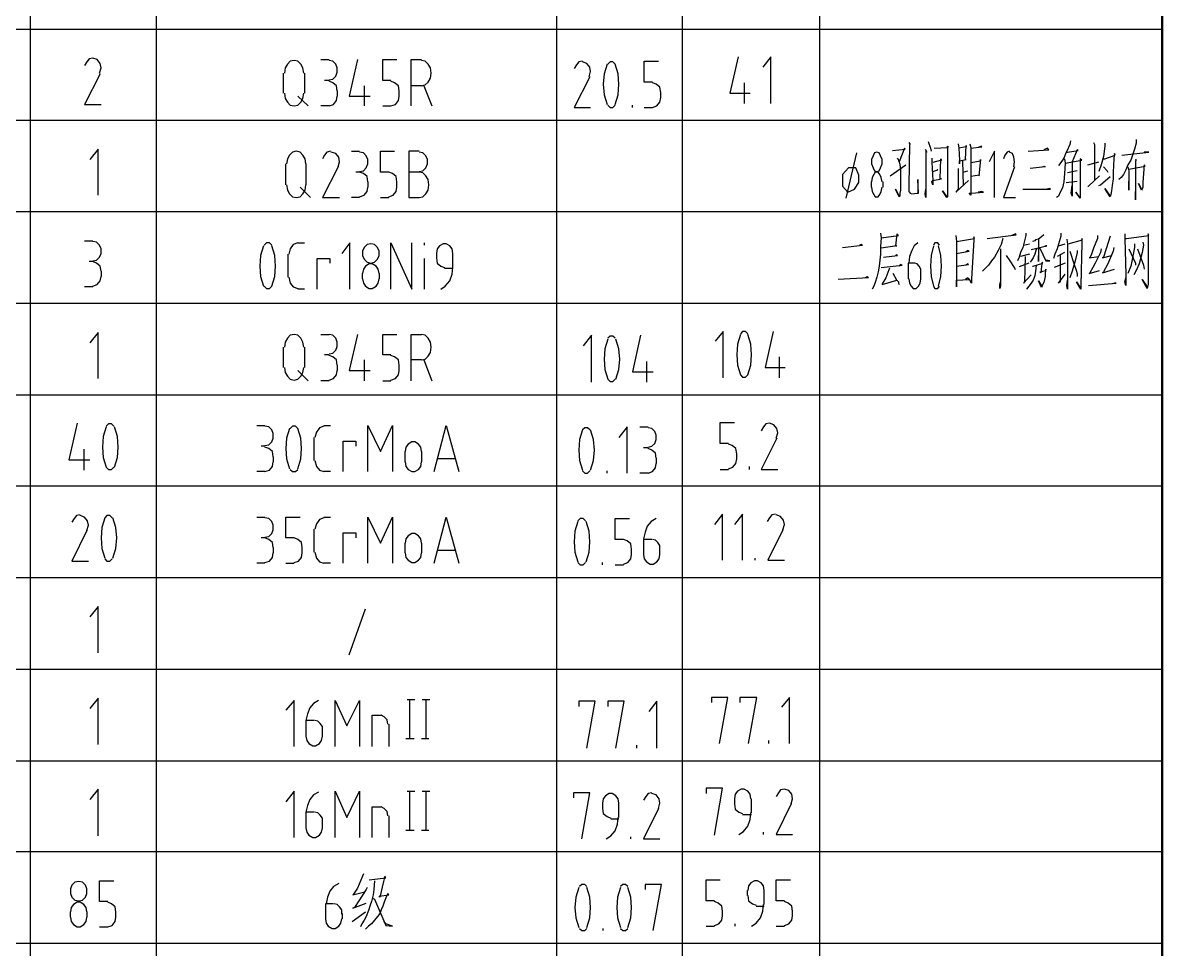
# Model space of a CAD drawing. Header units: millimetres. Extents: x -892 to 4698, y -3687 to 4524.
# Drawn here: x 3702 to 4698, y -521 to 289 of the extents above; entities that cross this region are included whole.
import ezdxf

# ---------------------------------------------------------------- set-up
doc = ezdxf.new("R2010")
doc.units = ezdxf.units.MM
doc.layers.add('1', color=7, linetype='Continuous')

msp = doc.modelspace()

# ---------------------------------------------------------------- linework, layer by layer
at = {"layer": '1', "color": 0, "lineweight": 50}
for points in [[(-891.61, -3685.08), (-891.61, 4523.75), (4698.03, 4523.75), (4698.03, -3685.08), (-891.61, -3685.08)], [(4698.03, 363.94), (4698.03, 283.78)], [(4698.03, 283.78), (4698.03, 204.27)], [(4698.03, 204.27), (4698.03, 124.11)], [(4698.03, 124.11), (4698.03, 43.95)], [(4698.03, 43.95), (4698.03, -36.2)], [(4698.03, -36.2), (4698.03, -115.71)], [(4698.03, -115.71), (4698.03, -195.87)], [(4698.03, -195.87), (4698.03, -276.03)], [(4698.03, -276.03), (4698.03, -356.19)], [(4698.03, -356.19), (4698.03, -435.7)], [(4698.03, -435.7), (4698.03, -515.86)], [(4698.03, -515.86), (4698.03, -596.02)]]:
    msp.add_lwpolyline(points, dxfattribs=at)
at = {"layer": '1', "color": 0, "lineweight": 25}
for points in [[(3708.1, 363.94), (3708.1, 283.78)], [(3818.24, 363.94), (3818.24, 283.78)], [(4168.2, 363.94), (4168.2, 283.78)], [(4278.34, 363.94), (4278.34, 283.78)], [(4398.25, 363.94), (4398.25, 283.78)], [(2898.03, 283.78), (4698.03, 283.78)], [(2898.03, 283.78), (4698.03, 283.78)], [(3708.1, 283.78), (3708.1, 204.27)], [(3818.24, 283.78), (3818.24, 204.27)], [(4168.2, 283.78), (4168.2, 204.27)], [(4278.34, 283.78), (4278.34, 204.27)], [(4398.25, 283.78), (4398.25, 204.27)], [(4327.22, 259.67), (4320.05, 227.73), (4337.64, 227.73)], [(4355.89, 218.61), (4355.89, 259.67), (4348.72, 250.54)], [(3768.71, 245.33), (3770.01, 249.89), (3769.36, 253.8), (3766.75, 257.06), (3762.84, 258.36), (3759.58, 257.71), (3757.63, 255.11), (3755.67, 251.85)], [(3947.27, 245.33), (3946.62, 249.89), (3944.67, 253.15), (3942.06, 255.76), (3938.8, 256.41), (3935.54, 255.76), (3932.94, 253.15), (3930.98, 249.89), (3930.33, 245.33)], [(3962.26, 257.06), (3969.43, 257.06)], [(3969.43, 239.47), (3972.69, 240.12), (3975.3, 242.72), (3976.6, 245.98), (3976.6, 249.89), (3975.3, 253.15), (3972.69, 255.76), (3969.43, 256.41)], [(3994.2, 257.06), (3987.03, 225.13), (4005.28, 225.13)], [(4023.52, 238.81), (4016.35, 238.81), (4016.35, 257.06), (4028.74, 257.06)], [(4041.12, 216.66), (4041.12, 257.06), (4050.24, 257.06)], [(4050.24, 234.25), (4053.5, 234.9), (4056.11, 237.51), (4058.06, 240.77), (4058.71, 245.33), (4058.06, 249.89), (4056.11, 253.15), (4053.5, 255.76), (4050.24, 256.41)], [(4191.01, 255.76), (4187.75, 255.11), (4185.8, 252.5), (4183.84, 249.24)], [(4196.88, 242.07), (4198.18, 246.63), (4197.53, 250.54), (4194.92, 253.8), (4191.01, 255.11)], [(4212.52, 253.15), (4209.91, 244.68), (4209.26, 235.56), (4209.91, 226.43), (4212.52, 217.96)], [(4219.68, 217.96), (4222.29, 226.43), (4222.94, 235.56), (4222.29, 244.68), (4219.68, 253.15), (4217.73, 255.11), (4215.12, 255.11), (4213.17, 253.15)], [(4252.27, 237.51), (4245.1, 237.51), (4245.1, 255.76), (4257.48, 255.76)], [(3769.36, 244.68), (3755.67, 217.96), (3770.01, 217.96)], [(3929.68, 227.73), (3929.68, 245.33)], [(3947.93, 245.33), (3947.93, 227.73)], [(4197.53, 242.07), (4183.84, 215.35), (4198.18, 215.35)], [(3969.43, 238.81), (3965.52, 238.81)], [(3976.6, 229.69), (3975.95, 234.25), (3972.69, 236.86), (3969.43, 238.16)], [(3976.6, 229.69), (3976.6, 225.13)], [(4000.06, 234.25), (4000.06, 216.66)], [(4030.69, 229.69), (4030.04, 234.25), (4026.78, 236.86), (4023.52, 238.16)], [(4030.69, 225.13), (4030.69, 229.69)], [(4050.24, 234.25), (4041.12, 234.25)], [(4052.2, 234.25), (4059.37, 216.66)], [(4259.44, 228.39), (4258.79, 232.95), (4255.53, 235.56), (4252.27, 236.86)], [(4332.43, 236.86), (4332.43, 218.61)], [(3930.33, 227.73), (3930.98, 223.17), (3932.94, 219.91), (3935.54, 217.31), (3938.8, 216.66), (3942.06, 217.31), (3944.67, 219.91), (3946.62, 223.17), (3947.27, 227.73)], [(3942.06, 225.13), (3951.18, 216.66)], [(3969.43, 216.66), (3973.34, 217.96), (3975.95, 221.22), (3976.6, 225.13)], [(4023.52, 216.66), (4027.43, 217.96), (4030.04, 221.22), (4030.69, 225.13)], [(4252.27, 215.35), (4256.18, 216.66), (4258.79, 219.91), (4259.44, 223.82)], [(4259.44, 223.82), (4259.44, 228.39)], [(3969.43, 216.66), (3962.26, 216.66)], [(4016.35, 216.66), (4023.52, 216.66)], [(4213.17, 217.31), (4215.12, 215.35), (4217.73, 215.35), (4219.68, 217.31)], [(4234.67, 215.35), (4234.67, 217.31)], [(4245.1, 215.35), (4252.27, 215.35)], [(2898.03, 204.27), (4698.03, 204.27)], [(2898.03, 204.27), (4698.03, 204.27)], [(3708.1, 204.27), (3708.1, 124.11)], [(3818.24, 204.27), (3818.24, 124.11)], [(4168.2, 204.27), (4168.2, 124.11)], [(4278.34, 204.27), (4278.34, 124.11)], [(4398.25, 204.27), (4398.25, 124.11)], [(4462.12, 177.55), (4473.2, 178.86), (4472.55, 179.51), (4467.98, 167.78), (4467.33, 169.73), (4466.68, 171.04)], [(4476.46, 184.72), (4477.76, 182.77), (4477.11, 182.77), (4476.46, 146.92), (4476.46, 143.67), (4476.46, 141.71), (4477.11, 141.06), (4477.76, 140.41), (4479.06, 139.75), (4483.62, 140.41), (4484.28, 140.41), (4484.93, 140.41), (4484.28, 152.14), (4484.28, 140.41)], [(4493.4, 185.37), (4495.35, 179.51), (4496.01, 176.9)], [(4498.61, 179.51), (4510.34, 180.16), (4510.34, 181.46), (4511, 180.81), (4510.34, 180.16), (4510.34, 143.67), (4510.34, 140.41), (4510.34, 137.15), (4509.69, 136.5), (4505.78, 142.36), (4509.69, 137.15)], [(4519.47, 183.42), (4520.12, 179.51), (4520.77, 169.08), (4520.77, 165.82), (4520.77, 168.43), (4526.64, 169.73), (4525.98, 169.73), (4526.64, 182.12), (4526.64, 180.81), (4520.12, 179.51)], [(4529.89, 183.42), (4530.55, 180.16), (4530.55, 161.26), (4530.55, 159.96), (4530.55, 149.53), (4530.55, 138.45), (4529.24, 140.41), (4531.2, 140.41), (4541.63, 141.06), (4540.32, 141.71), (4537.06, 141.06)], [(4530.55, 179.51), (4540.32, 180.81), (4539.67, 181.46), (4537.06, 180.16)], [(4580.73, 176.9), (4598.98, 178.21), (4597.67, 179.51), (4594.41, 178.21)], [(4617.87, 186.03), (4617.22, 182.77), (4614.62, 176.9), (4613.96, 176.25), (4612.01, 171.04), (4609.4, 167.13), (4607.45, 164.52)], [(4638.08, 184.72), (4638.73, 182.77), (4638.73, 151.49)], [(4647.85, 184.07), (4647.85, 181.46), (4646.55, 172.34), (4644.59, 165.17), (4642.64, 159.31)], [(4675.22, 187.33), (4675.22, 184.07), (4673.92, 178.86), (4671.97, 173.64), (4670.66, 169.08), (4668.06, 165.17), (4666.1, 160.61), (4664.15, 156.7), (4662.19, 154.09), (4660.24, 152.14)], [(3767.4, 138.45), (3767.4, 178.86), (3760.24, 169.73)], [(3949.23, 165.82), (3948.58, 170.38), (3946.62, 173.64), (3944.02, 176.25), (3940.76, 176.9), (3937.5, 176.25), (3934.89, 173.64), (3932.94, 170.38), (3932.28, 165.82)], [(3970.73, 176.9), (3967.48, 176.25), (3965.52, 173.64), (3963.57, 170.38)], [(3977.25, 163.22), (3978.56, 167.78), (3977.9, 171.69), (3975.3, 174.95), (3971.39, 176.25)], [(3988.98, 176.9), (3996.15, 176.9)], [(3996.15, 159.31), (3999.41, 159.96), (4002.02, 162.56), (4003.32, 165.82), (4003.32, 169.73), (4002.02, 172.99), (3999.41, 175.6), (3996.15, 176.25)], [(4021.57, 158.65), (4014.4, 158.65), (4014.4, 176.9), (4026.78, 176.9)], [(4048.29, 176.9), (4039.16, 176.9), (4039.16, 136.5)], [(4048.29, 159.31), (4051.55, 159.96), (4054.15, 162.56), (4055.46, 165.82), (4055.46, 169.73), (4054.15, 172.99), (4051.55, 175.6), (4048.29, 176.25)], [(4421.71, 135.84), (4430.84, 175.6)], [(4448.43, 176.25), (4446.48, 175.6), (4445.17, 172.99), (4443.87, 169.73), (4443.87, 165.82), (4445.17, 162.56), (4446.48, 159.96), (4448.43, 159.31), (4450.39, 159.96), (4451.69, 162.56), (4452.99, 165.82), (4452.99, 169.73), (4451.69, 172.99), (4450.39, 175.6), (4448.43, 176.25)], [(4490.79, 178.86), (4492.1, 176.25), (4491.44, 176.9), (4491.44, 136.5), (4490.79, 139.75), (4491.44, 143.67)], [(4496.66, 171.04), (4496.66, 167.13), (4497.31, 151.49), (4497.31, 147.58), (4496.66, 150.18), (4497.31, 151.49), (4505.13, 152.79), (4503.83, 152.79), (4504.48, 170.38), (4505.13, 169.08), (4497.31, 167.13)], [(4530.55, 167.13), (4539.02, 168.43), (4539.02, 169.73), (4537.72, 155.4), (4538.37, 156.05), (4530.55, 154.74)], [(4551.4, 136.5), (4551.4, 176.9), (4546.84, 167.78)], [(4564.44, 176.9), (4562.48, 176.25), (4560.52, 173.64), (4559.22, 170.38)], [(4568.35, 163.22), (4569, 167.78), (4568.35, 171.69), (4567.04, 174.95), (4564.44, 176.25)], [(4612.66, 170.38), (4613.31, 166.47), (4612.66, 157.35), (4612.01, 150.18), (4610.71, 144.97), (4608.75, 141.06), (4607.45, 137.8), (4605.49, 136.5)], [(4613.31, 166.47), (4627.65, 169.08), (4626.35, 170.38), (4626.35, 141.06), (4626.35, 137.8), (4626.35, 135.84), (4622.44, 141.06), (4625.7, 136.5)], [(4614.62, 176.25), (4615.27, 176.25), (4624.39, 177.55), (4623.74, 178.21), (4619.18, 167.78), (4619.18, 137.8), (4618.53, 140.41), (4619.18, 146.92)], [(4646.55, 170.38), (4647.85, 170.38), (4656.98, 173.64), (4656.33, 174.95), (4655.67, 171.04), (4655.67, 170.38), (4655.02, 158.65), (4655.02, 157.35), (4655.02, 152.79), (4654.37, 146.92), (4653.72, 142.36), (4653.07, 139.1), (4652.41, 137.15), (4647.85, 144.32), (4652.41, 137.8)], [(4662.84, 173.64), (4686.3, 176.25), (4684.35, 176.25), (4682.39, 176.25)], [(4674.57, 170.38), (4675.22, 169.08), (4674.57, 168.43), (4674.57, 134.54), (4674.57, 137.8), (4674.57, 141.71)], [(3931.63, 147.58), (3931.63, 165.82)], [(3949.23, 165.82), (3949.23, 147.58)], [(3977.25, 163.22), (3963.57, 136.5), (3978.56, 136.5)], [(4418.45, 146.27), (4423.02, 141.06), (4428.88, 143.67), (4432.79, 149.53), (4432.79, 156.05), (4430.18, 162.56), (4423.67, 162.56), (4418.45, 156.7), (4418.45, 146.27)], [(4460.16, 155.4), (4473.85, 165.17)], [(4467.98, 167.78), (4468.64, 165.17), (4469.29, 161.26), (4469.29, 157.35), (4469.29, 153.44), (4469.29, 149.53), (4469.29, 145.62), (4469.29, 143.01), (4468.64, 140.41), (4468.64, 137.8), (4467.98, 137.15), (4464.72, 143.67), (4467.98, 137.8)], [(4497.31, 159.31), (4501.87, 160.61), (4501.22, 160.61)], [(4519.47, 161.91), (4519.47, 143.67), (4517.51, 141.06), (4528.59, 151.49)], [(4523.38, 168.43), (4524.03, 146.92)], [(4524.03, 158.65), (4527.94, 159.96)], [(4569, 163.22), (4559.22, 136.5), (4569.65, 136.5)], [(4593.11, 163.22), (4594.41, 163.87), (4595.72, 163.22), (4582.68, 161.91)], [(4623.74, 159.96), (4615.27, 158)], [(4632.86, 165.17), (4642.64, 167.78)], [(4646.55, 163.22), (4649.81, 159.96), (4650.46, 158.65)], [(4668.06, 163.22), (4668.71, 159.96), (4668.71, 143.01), (4668.71, 145.62), (4668.71, 150.83)], [(4668.71, 161.26), (4683.04, 163.87), (4682.39, 165.17), (4681.74, 157.35), (4681.09, 149.53), (4681.09, 145.62), (4680.44, 143.67), (4679.79, 143.01), (4677.18, 148.88), (4679.79, 143.67)], [(3996.15, 158.65), (3992.89, 158.65)], [(4003.32, 150.18), (4002.67, 154.74), (3999.41, 157.35), (3996.15, 158.65)], [(4003.32, 150.18), (4003.32, 145.62)], [(4028.74, 150.18), (4028.08, 154.74), (4024.83, 157.35), (4021.57, 158.65)], [(4028.74, 145.62), (4028.74, 150.18)], [(4048.29, 158.65), (4039.16, 158.65)], [(4048.29, 136.5), (4051.55, 137.15), (4054.15, 139.75), (4056.11, 143.01), (4056.76, 147.58), (4056.11, 152.14), (4054.15, 155.4), (4051.55, 158), (4048.29, 158.65)], [(4452.99, 150.18), (4452.34, 154.09), (4451.04, 156.7), (4449.74, 158.65), (4447.13, 158.65), (4445.83, 156.7), (4444.52, 154.09), (4443.87, 150.18)], [(4443.87, 145.62), (4443.87, 150.18)], [(4453.65, 150.18), (4453.65, 145.62)], [(4613.96, 149.53), (4623.74, 150.83)], [(4632.86, 146.27), (4633.52, 146.27), (4643.29, 155.4)], [(4642.64, 146.92), (4643.94, 147.58), (4652.41, 154.74)], [(3932.28, 147.58), (3932.94, 143.01), (3934.89, 139.75), (3937.5, 137.15), (3940.76, 136.5), (3944.02, 137.15), (3946.62, 139.75), (3948.58, 143.01), (3949.23, 147.58)], [(3944.02, 145.62), (3953.14, 136.5)], [(3996.15, 137.15), (4000.06, 138.45), (4002.67, 141.71), (4003.32, 145.62)], [(4021.57, 137.15), (4025.48, 138.45), (4028.08, 141.71), (4028.74, 145.62)], [(4443.87, 145.62), (4444.52, 141.71), (4445.83, 139.1), (4447.13, 137.15), (4449.74, 137.15), (4451.04, 139.1), (4452.34, 141.71), (4452.99, 145.62)], [(4576.17, 143.67), (4600.28, 143.67), (4599.63, 144.32), (4597.02, 143.67)], [(3996.15, 136.5), (3988.98, 136.5)], [(4014.4, 136.5), (4021.57, 136.5)], [(4039.16, 136.5), (4048.29, 136.5)], [(2898.03, 124.11), (4698.03, 124.11)], [(2898.03, 124.11), (4698.03, 124.11)], [(3708.1, 124.11), (3708.1, 43.95)], [(3818.24, 124.11), (3818.24, 43.95)], [(4168.2, 124.11), (4168.2, 43.95)], [(4278.34, 124.11), (4278.34, 43.95)], [(4398.25, 124.11), (4398.25, 43.95)], [(4451.69, 105.21), (4452.34, 101.3), (4451.69, 93.48), (4451.69, 86.97), (4451.04, 81.75), (4450.39, 76.54), (4449.74, 71.33), (4448.43, 66.76), (4447.13, 62.2), (4445.83, 58.94), (4444.52, 56.34)], [(4452.34, 101.3), (4467.33, 103.26), (4466.03, 104.56), (4464.72, 94.14), (4466.03, 94.14), (4452.34, 92.18)], [(4517.51, 103.26), (4518.16, 98.05), (4518.16, 77.84), (4518.16, 64.16), (4518.16, 58.29), (4518.16, 64.16), (4529.24, 64.81), (4527.94, 66.11), (4525.98, 64.81)], [(4518.16, 98.05), (4533.81, 100.65), (4533.15, 101.96), (4533.15, 99.35), (4531.2, 65.46), (4531.2, 62.85), (4531.2, 61.55), (4529.24, 65.46)], [(4558.57, 100.65), (4557.27, 95.44), (4554.66, 90.23), (4551.4, 84.36), (4548.79, 81.1), (4546.19, 77.19), (4543.58, 74.58), (4540.97, 71.98)], [(4544.88, 100.65), (4570.3, 103.91), (4569.65, 104.56), (4566.39, 103.26)], [(4578.77, 105.21), (4578.77, 103.26), (4577.47, 98.7), (4576.17, 92.83), (4574.21, 88.27), (4572.91, 84.36), (4571.6, 81.1)], [(4594.41, 103.91), (4592.46, 101.96), (4589.85, 100), (4587.24, 99.35), (4586.59, 98.7), (4584.64, 98.05)], [(4589.85, 100), (4589.85, 80.45), (4589.85, 83.06), (4589.85, 85.66)], [(4609.4, 105.21), (4609.4, 102.61), (4606.14, 91.53), (4604.19, 86.97), (4602.89, 83.06)], [(4614.62, 100), (4615.27, 95.44), (4615.27, 56.34), (4614.62, 59.6), (4615.27, 64.16)], [(4615.92, 96.09), (4628.3, 99.35), (4627.65, 100.65), (4627.65, 96.74), (4627, 59.6), (4627, 57.64), (4627, 56.34), (4623.09, 62.85), (4627, 56.99)], [(4641.34, 103.26), (4641.34, 100.65), (4638.08, 92.18), (4636.12, 86.97), (4634.82, 83.71), (4634.17, 83.71), (4642.64, 85.01)], [(4652.41, 102.61), (4649.16, 91.53), (4646.55, 84.36), (4645.9, 83.71), (4653.72, 85.66)], [(4665.45, 104.56), (4665.45, 100.65), (4666.1, 68.72), (4666.1, 59.6), (4665.45, 62.85), (4666.1, 66.11)], [(4666.1, 100.65), (4666.75, 100.65), (4686.3, 103.26), (4685.65, 104.56), (4685.65, 101.3), (4685.65, 70.67), (4685.65, 60.25), (4685, 56.99), (4680.44, 64.81), (4685, 58.29)], [(3755.67, 98.7), (3762.84, 98.7)], [(3762.84, 81.1), (3766.1, 81.75), (3768.71, 84.36), (3770.01, 87.62), (3770.01, 91.53), (3768.71, 94.79), (3766.1, 97.39), (3762.84, 98.05)], [(3912.08, 94.14), (3909.48, 85.66), (3908.82, 76.54), (3909.48, 67.42), (3912.08, 58.94)], [(3919.25, 94.79), (3917.3, 96.74), (3914.69, 96.74), (3912.73, 94.79)], [(3912.73, 58.94), (3914.69, 56.99), (3917.3, 56.99), (3919.25, 58.94), (3921.86, 67.42), (3922.51, 76.54), (3921.86, 85.66), (3919.25, 94.14)], [(3942.06, 96.74), (3938.15, 95.44), (3935.54, 91.53), (3934.24, 86.97)], [(3942.06, 96.74), (3947.93, 96.74)], [(3987.68, 56.34), (3987.68, 96.74), (3980.51, 87.62)], [(4005.93, 96.09), (4002.67, 95.44), (4000.06, 92.83), (3998.76, 89.57), (3998.76, 85.66), (4000.06, 82.41), (4002.67, 79.8), (4005.93, 79.15), (4009.19, 79.8), (4011.79, 82.41), (4013.1, 85.66), (4013.1, 89.57), (4011.79, 92.83), (4009.19, 95.44), (4005.93, 96.09)], [(4023.52, 56.34), (4023.52, 96.74), (4041.77, 56.34), (4041.77, 96.74)], [(4052.85, 94.79), (4052.85, 96.74)], [(4077.61, 87.62), (4076.96, 91.53), (4075.01, 94.14), (4071.75, 96.09), (4069.14, 96.09), (4065.88, 94.14), (4063.93, 91.53), (4063.28, 87.62)], [(4418.45, 92.83), (4436.05, 94.79), (4434.75, 95.44), (4433.44, 94.79)], [(4484.28, 96.74), (4481.02, 94.14), (4479.06, 90.23), (4477.11, 85.01), (4476.46, 79.15)], [(4497.96, 94.14), (4496.01, 85.66), (4495.35, 76.54), (4496.01, 67.42), (4497.96, 58.94)], [(4503.18, 94.79), (4501.87, 96.74), (4499.27, 96.74), (4497.96, 94.79)], [(4502.52, 58.94), (4504.48, 67.42), (4505.13, 76.54), (4504.48, 85.66), (4502.52, 94.14)], [(4518.16, 87.62), (4529.24, 89.57), (4527.94, 90.23), (4525.98, 88.92)], [(4556.61, 91.53), (4556.61, 88.92), (4556.61, 58.94), (4555.96, 56.99), (4555.96, 60.25), (4556.61, 62.85)], [(4576.82, 94.79), (4582.03, 96.09)], [(4588.55, 91.53), (4587.9, 90.88), (4586.59, 86.97), (4585.29, 83.71), (4583.33, 81.1), (4582.68, 79.8)], [(4583.33, 90.88), (4597.02, 94.14), (4596.37, 94.14), (4595.07, 93.48)], [(4591.15, 92.18), (4596.37, 81.1), (4599.63, 81.1), (4596.37, 81.75), (4594.41, 85.01)], [(4607.45, 94.14), (4613.31, 96.09)], [(4623.74, 90.23), (4623.74, 88.27), (4621.78, 81.1), (4619.18, 71.98), (4617.22, 66.11)], [(4644.59, 91.53), (4643.94, 88.27), (4639.38, 79.15), (4637.43, 75.24), (4634.82, 70.67), (4634.17, 70.02), (4643.29, 72.63)], [(4655.67, 92.83), (4655.02, 89.57), (4650.46, 78.5), (4646.55, 71.33), (4645.9, 70.67), (4656.33, 73.93)], [(4673.92, 96.09), (4673.92, 92.83), (4671.97, 83.71), (4670.66, 76.54), (4668.06, 70.02)], [(4668.71, 91.53), (4674.57, 79.15), (4674.57, 77.19)], [(4681.09, 97.39), (4681.74, 94.79), (4680.44, 88.27), (4677.83, 78.5), (4675.22, 72.63), (4673.27, 68.72)], [(4676.53, 91.53), (4681.74, 77.19), (4682.39, 73.93)], [(3762.84, 80.45), (3759.58, 80.45)], [(3770.01, 71.98), (3769.36, 76.54), (3766.1, 79.15), (3762.84, 80.45)], [(3933.59, 66.76), (3933.59, 86.97)], [(3959, 56.34), (3959, 83.06), (3970.08, 83.06), (3970.08, 79.15)], [(4052.85, 56.34), (4052.85, 83.06)], [(4063.28, 87.62), (4063.28, 83.71)], [(4063.28, 83.71), (4063.93, 79.15), (4067.19, 76.54), (4070.45, 75.24)], [(4077.61, 75.24), (4077.61, 87.62)], [(4454.3, 84.36), (4466.68, 85.66), (4466.03, 86.32), (4464.72, 85.66)], [(4569.65, 73.28), (4569, 75.24), (4565.09, 81.1), (4561.83, 85.66)], [(4582.03, 86.97), (4574.21, 85.01)], [(4578.12, 85.01), (4577.47, 62.85), (4576.82, 61.55), (4583.33, 68.72)], [(4584.64, 76.54), (4585.29, 76.54), (4593.76, 79.15), (4593.11, 79.8), (4592.46, 76.54), (4591.81, 70.67), (4591.15, 71.33), (4596.37, 72.63), (4596.37, 73.93), (4595.72, 70.67), (4595.72, 67.42), (4594.41, 62.2), (4593.11, 59.6), (4592.46, 57.64), (4589.85, 63.51), (4593.11, 58.29)], [(4612.66, 88.27), (4606.14, 85.01)], [(4608.75, 85.66), (4608.75, 62.85), (4607.45, 61.55), (4613.31, 69.37)], [(4617.22, 89.57), (4621.13, 77.84), (4623.09, 71.98), (4623.74, 69.37), (4623.74, 67.42)], [(3770.01, 71.98), (3770.01, 67.42)], [(4013.1, 70.02), (4012.44, 73.93), (4010.49, 76.54), (4007.23, 78.5), (4004.62, 78.5), (4001.36, 76.54), (3999.41, 73.93), (3998.76, 70.02)], [(3998.76, 65.46), (3998.76, 70.02)], [(4013.1, 70.02), (4013.1, 65.46)], [(4067.19, 56.34), (4071.1, 58.94), (4075.01, 63.51), (4076.96, 69.37), (4077.61, 75.24)], [(4070.45, 74.58), (4077.61, 74.58)], [(4452.34, 75.24), (4470.59, 77.19), (4469.29, 77.84), (4467.98, 76.54)], [(4459.51, 74.58), (4458.86, 73.28), (4456.25, 66.11), (4452.99, 60.9), (4452.99, 60.25), (4466.03, 64.16), (4462.77, 70.02)], [(4475.8, 79.15), (4475.8, 65.46)], [(4481.67, 79.15), (4475.8, 79.15)], [(4486.88, 70.02), (4486.88, 73.93), (4485.58, 76.54), (4483.62, 78.5), (4481.67, 79.15)], [(4486.88, 65.46), (4486.88, 70.02)], [(4518.16, 76.54), (4528.59, 77.84), (4527.94, 78.5), (4525.98, 77.19)], [(4581.38, 79.15), (4572.91, 75.89)], [(4587.9, 77.19), (4587.24, 71.98), (4586.59, 68.07), (4585.29, 64.16), (4583.33, 61.55), (4581.38, 58.94), (4579.42, 56.34)], [(4613.31, 79.15), (4603.54, 75.24)], [(3762.84, 58.94), (3766.75, 60.25), (3769.36, 63.51), (3770.01, 67.42)], [(3934.24, 66.76), (3935.54, 61.55), (3938.15, 58.29), (3942.06, 56.99)], [(3998.76, 65.46), (3999.41, 61.55), (4001.36, 58.94), (4004.62, 56.99), (4007.23, 56.99), (4010.49, 58.94), (4012.44, 61.55), (4013.1, 65.46)], [(4438.01, 66.11), (4439.96, 67.42), (4441.26, 66.11), (4414.54, 64.81)], [(4466.03, 64.16), (4467.33, 62.85), (4467.33, 61.55), (4467.98, 60.25)], [(4476.46, 65.46), (4477.11, 61.55), (4478.41, 58.94), (4480.37, 56.99), (4482.97, 56.99), (4484.93, 58.94), (4486.23, 61.55), (4486.88, 65.46)], [(4633.52, 59.6), (4657.63, 61.55), (4656.33, 61.55), (4654.37, 60.9)], [(3762.84, 58.29), (3755.67, 58.29)], [(3947.93, 56.34), (3942.06, 56.34)], [(4497.96, 58.94), (4499.27, 56.99), (4501.87, 56.99), (4503.18, 58.94)], [(2898.03, 43.95), (4698.03, 43.95)], [(2898.03, 43.95), (4698.03, 43.95)], [(3708.1, 43.95), (3708.1, -36.2)], [(3818.24, 43.95), (3818.24, -36.2)], [(4168.2, 43.95), (4168.2, -36.2)], [(4278.34, 43.95), (4278.34, -36.2)], [(4398.25, 43.95), (4398.25, -36.2)], [(3767.4, -21.87), (3767.4, 18.54), (3760.24, 9.41)], [(3947.27, 5.5), (3946.62, 10.07), (3944.67, 13.32), (3942.06, 15.93), (3938.8, 16.58), (3935.54, 15.93), (3932.94, 13.32), (3930.98, 10.07), (3930.33, 5.5)], [(3962.26, 16.58), (3969.43, 16.58)], [(3969.43, -0.36), (3972.69, 0.29), (3975.3, 2.9), (3976.6, 6.16), (3976.6, 10.07), (3975.3, 13.32), (3972.69, 15.93), (3969.43, 16.58)], [(3994.2, 16.58), (3987.03, -14.7), (4005.28, -14.7)], [(4023.52, -1.01), (4016.35, -1.01), (4016.35, 16.58), (4028.74, 16.58)], [(4041.12, -23.82), (4041.12, 16.58), (4050.24, 16.58)], [(4050.24, -5.57), (4053.5, -4.92), (4056.11, -2.32), (4058.06, 0.94), (4058.71, 5.5), (4058.06, 10.07), (4056.11, 13.32), (4053.5, 15.93), (4050.24, 16.58)], [(4198.83, -25.13), (4198.83, 15.93), (4191.66, 6.81)], [(4213.17, 12.67), (4210.56, 4.2), (4209.91, -4.92), (4210.56, -14.05), (4213.17, -22.52)], [(4219.68, 13.32), (4217.73, 15.28), (4215.12, 15.28), (4213.17, 13.32)], [(4220.34, -22.52), (4222.94, -14.05), (4223.6, -4.92), (4222.94, 4.2), (4220.34, 12.67)], [(4241.84, 15.93), (4234.67, -16), (4252.92, -16)], [(4314.18, -21.22), (4314.18, 19.19), (4307.01, 10.72)], [(4329.17, 16.58), (4326.56, 8.11), (4325.91, -1.01), (4326.56, -10.14), (4329.17, -18.61)], [(4335.69, 17.24), (4333.73, 19.19), (4331.13, 19.19), (4329.17, 17.24)], [(4329.17, -18.61), (4331.13, -20.56), (4333.73, -20.56), (4335.69, -18.61), (4338.29, -10.14), (4338.95, -1.01), (4338.29, 8.11), (4335.69, 16.58)], [(4357.85, 19.19), (4350.68, -12.09), (4368.27, -12.09)], [(3929.68, -12.09), (3929.68, 5.5)], [(3947.93, 5.5), (3947.93, -12.09)], [(3969.43, -1.01), (3965.52, -1.01)], [(3976.6, -10.14), (3975.95, -5.57), (3972.69, -2.97), (3969.43, -1.66)], [(4000.06, -5.57), (4000.06, -23.82)], [(4030.69, -10.14), (4030.04, -5.57), (4026.78, -2.97), (4023.52, -1.66)], [(4050.24, -5.57), (4041.12, -5.57)], [(4052.2, -5.57), (4059.37, -23.82)], [(4247.06, -6.88), (4247.06, -25.13)], [(4363.06, -2.97), (4363.06, -21.22)], [(3930.33, -12.09), (3930.98, -16.65), (3932.94, -19.91), (3935.54, -22.52), (3938.8, -23.17), (3942.06, -22.52), (3944.67, -19.91), (3946.62, -16.65), (3947.27, -12.09)], [(3942.06, -14.7), (3951.18, -23.82)], [(3969.43, -23.17), (3973.34, -21.87), (3975.95, -18.61), (3976.6, -14.7)], [(3976.6, -10.14), (3976.6, -14.7)], [(4023.52, -23.17), (4027.43, -21.87), (4030.04, -18.61), (4030.69, -14.7)], [(4030.69, -14.7), (4030.69, -10.14)], [(3969.43, -23.82), (3962.26, -23.82)], [(4016.35, -23.82), (4023.52, -23.82)], [(4213.17, -22.52), (4215.12, -24.47), (4217.73, -24.47), (4219.68, -22.52)], [(2898.03, -36.2), (4698.03, -36.2)], [(2898.03, -36.2), (4698.03, -36.2)], [(3708.1, -36.2), (3708.1, -115.71)], [(3818.24, -36.2), (3818.24, -115.71)], [(4168.2, -36.2), (4168.2, -115.71)], [(4278.34, -36.2), (4278.34, -115.71)], [(4398.25, -36.2), (4398.25, -115.71)], [(3749.16, -60.97), (3741.99, -92.9), (3760.24, -92.9)], [(3774.57, -64.23), (3771.97, -72.7), (3771.31, -81.82), (3771.97, -90.95), (3774.57, -99.42)], [(3781.09, -63.58), (3779.13, -61.62), (3776.53, -61.62), (3774.57, -63.58)], [(3781.74, -99.42), (3784.35, -90.95), (3785, -81.82), (3784.35, -72.7), (3781.74, -64.23)], [(3906.22, -62.92), (3913.39, -62.92)], [(3913.39, -80.52), (3916.64, -79.87), (3919.25, -77.26), (3920.55, -74), (3920.55, -70.09), (3919.25, -66.83), (3916.64, -64.23), (3913.39, -63.58)], [(3934.89, -65.53), (3932.28, -74), (3931.63, -83.13), (3932.28, -92.25), (3934.89, -100.72)], [(3942.06, -100.72), (3944.67, -92.25), (3945.32, -83.13), (3944.67, -74), (3942.06, -65.53), (3940.1, -63.58), (3937.5, -63.58), (3935.54, -65.53)], [(3964.87, -63.58), (3960.96, -64.88), (3958.35, -68.79), (3957.05, -73.35)], [(3964.87, -62.92), (3970.73, -62.92)], [(4003.32, -103.33), (4003.32, -62.92), (4014.4, -85.73), (4024.83, -62.92), (4024.83, -103.33)], [(4061.32, -103.33), (4071.75, -62.92), (4082.83, -103.33)], [(4197.53, -66.83), (4195.57, -64.88), (4192.97, -64.88), (4191.01, -66.83), (4188.4, -75.31), (4187.75, -84.43), (4188.4, -93.55), (4191.01, -102.03)], [(4198.18, -102.03), (4200.79, -93.55), (4201.44, -84.43), (4200.79, -75.31), (4198.18, -66.83)], [(4230.11, -104.63), (4230.11, -64.23), (4222.94, -73.35)], [(4241.19, -64.23), (4248.36, -64.23)], [(4248.36, -81.82), (4251.62, -81.17), (4254.23, -78.57), (4255.53, -75.31), (4255.53, -71.4), (4254.23, -68.14), (4251.62, -65.53), (4248.36, -64.88)], [(4318.74, -78.57), (4311.57, -78.57), (4311.57, -60.32), (4323.96, -60.32)], [(4360.45, -74), (4361.76, -69.44), (4361.1, -65.53), (4358.5, -62.27), (4354.59, -60.97), (4351.33, -61.62), (4349.37, -64.23), (4347.42, -67.49)], [(3956.4, -93.55), (3956.4, -73.35)], [(3981.81, -103.33), (3981.81, -76.61), (3992.89, -76.61), (3992.89, -81.17)], [(4050.24, -85.73), (4049.59, -81.82), (4047.64, -79.22), (4044.38, -77.26), (4041.77, -77.26), (4038.51, -79.22), (4036.56, -81.82), (4035.91, -85.73)], [(4325.91, -87.69), (4325.26, -83.13), (4322, -80.52), (4318.74, -79.22)], [(4361.1, -74), (4347.42, -101.37), (4361.76, -101.37)], [(3755.02, -83.78), (3755.02, -102.03)], [(3913.39, -81.17), (3910.13, -81.17)], [(3920.55, -90.3), (3919.9, -85.73), (3916.64, -83.13), (3913.39, -81.82)], [(4035.91, -94.86), (4035.91, -85.73)], [(4050.24, -85.73), (4050.24, -94.86)], [(4248.36, -82.48), (4244.45, -82.48)], [(4255.53, -91.6), (4254.88, -87.04), (4251.62, -84.43), (4248.36, -83.13)], [(4325.91, -92.25), (4325.91, -87.69)], [(3774.57, -99.42), (3776.53, -101.37), (3779.13, -101.37), (3781.09, -99.42)], [(3913.39, -103.33), (3917.3, -102.03), (3919.9, -98.77), (3920.55, -94.86)], [(3920.55, -90.3), (3920.55, -94.86)], [(3957.05, -93.55), (3958.35, -98.77), (3960.96, -102.03), (3964.87, -103.33)], [(4035.91, -94.86), (4036.56, -98.77), (4038.51, -101.37), (4041.77, -103.33), (4044.38, -103.33), (4047.64, -101.37), (4049.59, -98.77), (4050.24, -94.86)], [(4079.57, -92.25), (4063.93, -92.25)], [(4248.36, -104.63), (4252.27, -103.33), (4254.88, -100.07), (4255.53, -96.16)], [(4255.53, -91.6), (4255.53, -96.16)], [(4318.74, -100.72), (4322.65, -99.42), (4325.26, -96.16), (4325.91, -92.25)], [(4336.99, -101.37), (4336.99, -98.77)], [(3913.39, -103.33), (3906.22, -103.33)], [(3935.54, -101.37), (3937.5, -103.33), (3940.1, -103.33), (3942.06, -101.37)], [(3970.73, -103.33), (3964.87, -103.33)], [(4191.01, -102.68), (4192.97, -104.63), (4195.57, -104.63), (4197.53, -102.68)], [(4212.52, -104.63), (4212.52, -102.68)], [(4248.36, -104.63), (4241.19, -104.63)], [(4311.57, -101.37), (4318.74, -101.37)], [(2898.03, -115.71), (4698.03, -115.71)], [(2898.03, -115.71), (4698.03, -115.71)], [(3708.1, -115.71), (3708.1, -195.87)], [(3818.24, -115.71), (3818.24, -195.87)], [(4168.2, -115.71), (4168.2, -195.87)], [(4278.34, -115.71), (4278.34, -195.87)], [(4398.25, -115.71), (4398.25, -195.87)], [(3751.76, -141.13), (3748.5, -141.78), (3746.55, -144.39), (3744.59, -147.65)], [(3757.63, -154.81), (3758.93, -150.25), (3758.28, -146.34), (3755.67, -143.08), (3751.76, -141.78)], [(3779.79, -143.74), (3777.83, -141.78), (3775.22, -141.78), (3773.27, -143.74), (3770.66, -152.21), (3770.01, -161.33), (3770.66, -170.45), (3773.27, -178.93)], [(3780.44, -178.93), (3783.04, -170.45), (3783.7, -161.33), (3783.04, -152.21), (3780.44, -143.74)], [(3906.22, -143.08), (3913.39, -143.08)], [(3913.39, -160.68), (3916.64, -160.03), (3919.25, -157.42), (3920.55, -154.16), (3920.55, -150.25), (3919.25, -146.99), (3916.64, -144.39), (3913.39, -143.74)], [(3938.8, -161.33), (3931.63, -161.33), (3931.63, -143.08), (3944.02, -143.08)], [(3964.87, -143.74), (3960.96, -145.04), (3958.35, -148.95), (3957.05, -153.51)], [(3964.87, -143.08), (3970.73, -143.08)], [(4003.32, -183.49), (4003.32, -143.08), (4014.4, -165.89), (4024.83, -143.08), (4024.83, -183.49)], [(4061.32, -183.49), (4071.75, -143.08), (4082.83, -183.49)], [(4187.1, -146.99), (4184.49, -155.47), (4183.84, -164.59), (4184.49, -173.71), (4187.1, -182.19)], [(4193.62, -146.34), (4191.66, -144.39), (4189.06, -144.39), (4187.1, -146.34)], [(4194.27, -182.19), (4196.88, -173.71), (4197.53, -164.59), (4196.88, -155.47), (4194.27, -146.99)], [(4226.85, -162.63), (4219.68, -162.63), (4219.68, -144.39), (4232.07, -144.39)], [(4255.53, -144.39), (4250.97, -146.99), (4247.71, -150.9), (4245.75, -156.12), (4244.45, -161.98)], [(4313.53, -180.88), (4313.53, -140.48), (4306.36, -149.6)], [(4331.13, -180.88), (4331.13, -140.48), (4323.96, -149.6)], [(4359.8, -140.48), (4356.54, -141.13), (4354.59, -143.74), (4352.63, -146.99)], [(4366.32, -154.16), (4367.62, -149.6), (4366.97, -145.69), (4364.36, -142.43), (4360.45, -141.13)], [(3757.63, -154.81), (3744.59, -181.53), (3758.93, -181.53)], [(3956.4, -173.71), (3956.4, -153.51)], [(3981.81, -183.49), (3981.81, -156.77), (3992.89, -156.77), (3992.89, -161.33)], [(4050.24, -165.89), (4049.59, -161.98), (4047.64, -159.38), (4044.38, -157.42), (4041.77, -157.42), (4038.51, -159.38), (4036.56, -161.98), (4035.91, -165.89)], [(4366.32, -154.16), (4353.28, -180.88), (4367.62, -180.88)], [(3913.39, -161.33), (3910.13, -161.33)], [(3920.55, -169.8), (3919.9, -165.24), (3916.64, -162.63), (3913.39, -161.33)], [(3945.97, -169.8), (3945.32, -165.24), (3942.06, -162.63), (3938.8, -161.33)], [(4035.91, -174.37), (4035.91, -165.89)], [(4050.24, -165.89), (4050.24, -174.37)], [(4234.02, -171.11), (4233.37, -166.54), (4230.11, -163.94), (4226.85, -162.63)], [(4244.45, -162.63), (4244.45, -175.67)], [(4251.62, -162.63), (4244.45, -162.63)], [(4258.79, -171.76), (4258.79, -167.85), (4256.83, -165.24), (4254.88, -163.29), (4252.27, -162.63)], [(3913.39, -182.84), (3917.3, -181.53), (3919.9, -178.28), (3920.55, -174.37)], [(3920.55, -169.8), (3920.55, -174.37)], [(3938.8, -182.84), (3942.71, -181.53), (3945.32, -178.28), (3945.97, -174.37)], [(3945.97, -174.37), (3945.97, -169.8)], [(3957.05, -173.71), (3958.35, -178.93), (3960.96, -182.19), (3964.87, -183.49)], [(4035.91, -174.37), (4036.56, -178.28), (4038.51, -180.88), (4041.77, -182.84), (4044.38, -182.84), (4047.64, -180.88), (4049.59, -178.28), (4050.24, -174.37)], [(4079.57, -172.41), (4063.93, -172.41)], [(4226.85, -184.14), (4230.76, -182.84), (4233.37, -179.58), (4234.02, -175.67)], [(4234.02, -175.67), (4234.02, -171.11)], [(4244.45, -175.67), (4245.1, -179.58), (4247.06, -182.19), (4250.31, -184.14), (4252.92, -184.14), (4256.18, -182.19), (4258.14, -179.58), (4258.79, -175.67)], [(4258.79, -175.67), (4258.79, -171.11)], [(4342.2, -180.88), (4342.2, -178.93)], [(3773.27, -179.58), (3775.22, -181.53), (3777.83, -181.53), (3779.79, -179.58)], [(3913.39, -183.49), (3906.22, -183.49)], [(3931.63, -183.49), (3938.8, -183.49)], [(3970.73, -183.49), (3964.87, -183.49)], [(4187.1, -182.84), (4189.06, -184.79), (4191.66, -184.79), (4193.62, -182.84)], [(4208.61, -184.79), (4208.61, -182.84)], [(4219.68, -184.79), (4226.85, -184.79)], [(2898.03, -195.87), (4698.03, -195.87)], [(2898.03, -195.87), (4698.03, -195.87)], [(3708.1, -195.87), (3708.1, -276.03)], [(3818.24, -195.87), (3818.24, -276.03)], [(4168.2, -195.87), (4168.2, -276.03)], [(4278.34, -195.87), (4278.34, -276.03)], [(4398.25, -195.87), (4398.25, -276.03)], [(3767.4, -261.69), (3767.4, -221.29), (3760.24, -230.41)], [(3987.03, -263.65), (4001.36, -223.24)], [(2898.03, -276.03), (4698.03, -276.03)], [(2898.03, -276.03), (4698.03, -276.03)], [(3708.1, -276.03), (3708.1, -356.19)], [(3818.24, -276.03), (3818.24, -356.19)], [(4168.2, -276.03), (4168.2, -356.19)], [(4278.34, -276.03), (4278.34, -356.19)], [(4398.25, -276.03), (4398.25, -356.19)], [(3767.4, -341.85), (3767.4, -301.45), (3760.24, -310.57)], [(3938.8, -343.81), (3938.8, -303.4), (3931.63, -311.87)], [(3960.31, -303.4), (3955.75, -306.01), (3952.49, -309.92), (3950.53, -315.13), (3949.23, -321)], [(3974.65, -343.81), (3974.65, -303.4), (3985.07, -325.56), (3996.15, -303.4), (3996.15, -343.81)], [(4037.86, -302.75), (4044.38, -302.75)], [(4039.82, -302.75), (4039.82, -336.64)], [(4050.89, -302.75), (4057.41, -302.75)], [(4054.15, -302.75), (4054.15, -336.64)], [(4194.92, -345.11), (4202.09, -304.05), (4187.75, -304.05), (4187.75, -308.62)], [(4220.34, -345.11), (4227.51, -304.05), (4213.17, -304.05), (4213.17, -308.62)], [(4256.18, -345.11), (4256.18, -304.05), (4249.01, -313.18)], [(4310.92, -341.2), (4318.09, -300.8), (4303.75, -300.8), (4303.75, -305.36)], [(4336.34, -341.2), (4343.51, -300.8), (4328.52, -300.8), (4328.52, -305.36)], [(4372.18, -341.2), (4372.18, -300.8), (4365.01, -309.27)], [(4007.23, -343.81), (4007.23, -316.44), (4015.05, -316.44)], [(4020.92, -324.26), (4020.26, -320.35), (4017.66, -317.74), (4015.05, -316.44)], [(3949.23, -321), (3949.23, -334.68)], [(3956.4, -321), (3949.23, -321)], [(3963.57, -330.12), (3963.57, -326.21), (3961.61, -323.6), (3959.66, -321.65), (3957.05, -321)], [(4021.57, -324.26), (4021.57, -343.81)], [(3949.23, -334.68), (3949.88, -338.59), (3951.84, -341.2), (3955.09, -343.16), (3957.7, -343.16), (3960.96, -341.2), (3962.91, -338.59), (3963.57, -334.68)], [(3963.57, -334.68), (3963.57, -330.12)], [(4036.56, -336.64), (4043.73, -336.64)], [(4050.24, -336.64), (4056.76, -336.64)], [(4353.94, -341.2), (4353.94, -338.59)], [(4238.58, -345.11), (4238.58, -342.5)], [(2898.03, -356.19), (4698.03, -356.19)], [(2898.03, -356.19), (4698.03, -356.19)], [(3708.1, -356.19), (3708.1, -435.7)], [(3818.24, -356.19), (3818.24, -435.7)], [(4168.2, -356.19), (4168.2, -435.7)], [(4278.34, -356.19), (4278.34, -435.7)], [(4398.25, -356.19), (4398.25, -435.7)], [(3767.4, -422.01), (3767.4, -380.95), (3760.24, -390.08)], [(3938.8, -423.32), (3938.8, -382.91), (3931.63, -392.03)], [(3960.31, -383.56), (3955.75, -386.17), (3952.49, -390.08), (3950.53, -395.29), (3949.23, -401.16)], [(3974.65, -423.32), (3974.65, -382.91), (3985.07, -405.72), (3996.15, -382.91), (3996.15, -423.32)], [(4037.86, -382.91), (4044.38, -382.91)], [(4039.82, -382.91), (4039.82, -416.8)], [(4050.89, -382.91), (4057.41, -382.91)], [(4054.15, -382.91), (4054.15, -416.8)], [(4190.36, -424.62), (4197.53, -384.21), (4183.19, -384.21), (4183.19, -388.78)], [(4222.94, -393.34), (4222.29, -389.43), (4220.34, -386.82), (4217.08, -384.86), (4214.47, -384.86), (4211.21, -386.82), (4209.26, -389.43), (4208.61, -393.34)], [(4251.62, -384.21), (4248.36, -384.86), (4246.4, -387.47), (4244.45, -390.73)], [(4257.48, -397.9), (4258.79, -393.34), (4258.14, -389.43), (4255.53, -386.17), (4251.62, -384.86)], [(4306.36, -421.36), (4313.53, -380.3), (4299.19, -380.3), (4299.19, -384.86)], [(4338.29, -389.43), (4337.64, -385.52), (4335.69, -382.91), (4332.43, -380.95), (4329.82, -380.95), (4326.56, -382.91), (4324.61, -385.52), (4323.96, -389.43)], [(4373.49, -393.99), (4374.79, -389.43), (4374.14, -385.52), (4371.53, -382.26), (4367.62, -380.95), (4364.36, -381.61), (4362.41, -384.21), (4360.45, -387.47)], [(4007.23, -423.32), (4007.23, -396.6), (4015.05, -396.6)], [(4020.92, -404.42), (4020.26, -400.51), (4017.66, -397.9), (4015.05, -396.6)], [(4208.61, -393.34), (4208.61, -397.9)], [(4208.61, -397.9), (4209.26, -402.46), (4212.52, -405.07), (4215.77, -406.37)], [(4222.94, -405.72), (4222.94, -393.34)], [(4257.48, -397.9), (4244.45, -424.62), (4258.79, -424.62)], [(4323.96, -389.43), (4323.96, -393.99)], [(4323.96, -393.99), (4324.61, -398.55), (4327.87, -401.16), (4331.13, -402.46)], [(4338.95, -401.81), (4338.95, -389.43)], [(4373.49, -393.99), (4360.45, -420.71), (4374.79, -420.71)], [(3949.23, -401.16), (3949.23, -414.84)], [(3956.4, -401.16), (3949.23, -401.16)], [(3963.57, -410.28), (3963.57, -406.37), (3961.61, -403.76), (3959.66, -401.81), (3957.05, -401.16)], [(4021.57, -404.42), (4021.57, -423.32)], [(4211.86, -424.62), (4215.77, -422.01), (4219.68, -417.45), (4221.64, -411.58), (4222.29, -405.72)], [(4215.77, -407.02), (4222.94, -407.02)], [(4327.87, -420.71), (4331.78, -418.1), (4335.69, -413.54), (4337.64, -407.67), (4338.29, -401.81)], [(4331.13, -403.11), (4338.95, -403.11)], [(3949.23, -414.84), (3949.88, -418.75), (3951.84, -421.36), (3955.09, -423.32), (3957.7, -423.32), (3960.96, -421.36), (3962.91, -418.75), (3963.57, -414.84)], [(3963.57, -414.84), (3963.57, -410.28)], [(4036.56, -416.8), (4043.73, -416.8)], [(4050.24, -416.8), (4056.76, -416.8)], [(4233.37, -424.62), (4233.37, -422.66)], [(4349.37, -420.71), (4349.37, -418.75)], [(2898.03, -435.7), (4698.03, -435.7)], [(2898.03, -435.7), (4698.03, -435.7)], [(3708.1, -435.7), (3708.1, -515.86)], [(3818.24, -435.7), (3818.24, -515.86)], [(4168.2, -435.7), (4168.2, -515.86)], [(4278.34, -435.7), (4278.34, -515.86)], [(4398.25, -435.7), (4398.25, -515.86)], [(3999.41, -455.25), (3998.76, -457.2), (3994.2, -467.63), (3990.94, -472.84), (3990.29, -473.5), (4000.71, -470.89)], [(4004.62, -460.46), (4018.96, -458.51), (4018.31, -457.2), (4017.01, -461.77), (4013.75, -475.45), (4013.1, -474.8), (4021.57, -473.5), (4020.92, -472.19), (4019.61, -474.8), (4017.66, -480.01), (4016.35, -483.27), (4015.05, -486.53), (4013.75, -489.79), (4011.79, -492.4), (4009.19, -495.65), (4006.58, -498.91), (4003.97, -500.87), (4001.36, -503.47)], [(3750.46, -461.77), (3747.2, -462.42), (3744.59, -465.02), (3743.29, -468.28), (3743.29, -472.19), (3744.59, -475.45), (3747.2, -478.06), (3750.46, -478.71), (3753.72, -478.06), (3756.33, -475.45), (3757.63, -472.19), (3757.63, -468.28), (3756.33, -465.02), (3753.72, -462.42), (3750.46, -461.77)], [(3775.88, -479.36), (3768.71, -479.36), (3768.71, -461.11), (3781.09, -461.11)], [(3977.9, -463.72), (3973.34, -466.33), (3970.08, -470.24), (3968.13, -475.45), (3966.82, -481.32)], [(4002.67, -466.98), (4002.02, -468.93), (3995.5, -478.71), (3991.59, -484.58), (3990.29, -485.23), (4002.02, -480.66)], [(4009.19, -461.11), (4008.53, -468.93), (4007.88, -473.5), (4006.58, -479.36), (4005.28, -482.62), (4003.97, -487.18), (4002.02, -492.4), (4000.06, -495.65), (3998.11, -498.91), (3996.8, -501.52)], [(4187.75, -466.98), (4185.14, -475.45), (4184.49, -484.58), (4185.14, -493.7), (4187.75, -502.17)], [(4194.92, -466.33), (4192.97, -464.37), (4190.36, -464.37), (4188.4, -466.33)], [(4194.92, -502.17), (4197.53, -493.7), (4198.18, -484.58), (4197.53, -475.45), (4194.92, -466.98)], [(4224.25, -466.98), (4221.64, -475.45), (4220.99, -484.58), (4221.64, -493.7), (4224.25, -502.17)], [(4230.76, -466.33), (4228.81, -464.37), (4226.2, -464.37), (4224.25, -466.33)], [(4230.76, -502.17), (4233.37, -493.7), (4234.02, -484.58), (4233.37, -475.45), (4230.76, -466.98)], [(4252.92, -504.78), (4260.09, -464.37), (4245.75, -464.37), (4245.75, -468.93)], [(4306.36, -478.71), (4299.19, -478.71), (4299.19, -460.46), (4311.57, -460.46)], [(4350.03, -469.59), (4349.37, -465.68), (4347.42, -463.07), (4344.16, -461.11), (4341.55, -461.11), (4338.29, -463.07), (4336.34, -465.68), (4335.69, -469.59)], [(4367.62, -478.71), (4360.45, -478.71), (4360.45, -460.46), (4372.83, -460.46)], [(4007.23, -476.1), (4009.19, -477.41), (4018.96, -500.22), (4024.83, -500.87), (4018.96, -498.91), (4017.66, -496.96)], [(4335.04, -469.59), (4335.04, -474.15)], [(4335.69, -474.15), (4336.34, -478.71), (4339.6, -481.32), (4342.86, -482.62)], [(4350.03, -481.97), (4350.03, -469.59)], [(3757.63, -488.49), (3756.98, -484.58), (3755.02, -481.97), (3751.76, -480.01), (3749.16, -480.01), (3745.9, -481.97), (3743.94, -484.58), (3743.29, -488.49)], [(3783.04, -488.49), (3782.39, -483.92), (3779.13, -481.32), (3775.88, -480.01)], [(3966.17, -481.32), (3966.17, -494.35)], [(3973.34, -481.32), (3966.17, -481.32)], [(3980.51, -490.44), (3980.51, -486.53), (3978.56, -483.92), (3976.6, -481.97), (3973.99, -481.32)], [(4313.53, -487.83), (4312.88, -483.27), (4309.62, -480.66), (4306.36, -479.36)], [(4313.53, -491.74), (4313.53, -487.83)], [(4338.95, -500.87), (4342.86, -498.26), (4346.77, -493.7), (4348.72, -487.83), (4349.37, -481.97)], [(4342.86, -483.27), (4350.03, -483.27)], [(4374.79, -487.83), (4374.14, -483.27), (4370.88, -480.66), (4367.62, -479.36)], [(4374.79, -491.74), (4374.79, -487.83)], [(3743.29, -493.05), (3743.29, -488.49)], [(3743.29, -493.05), (3743.94, -496.96), (3745.9, -499.56), (3749.16, -501.52), (3751.76, -501.52), (3755.02, -499.56), (3756.98, -496.96), (3757.63, -493.05)], [(3757.63, -488.49), (3757.63, -493.05)], [(3775.88, -501.52), (3779.79, -500.22), (3782.39, -496.96), (3783.04, -493.05)], [(3783.04, -493.05), (3783.04, -488.49)], [(3966.17, -494.35), (3966.82, -498.26), (3968.78, -500.87), (3972.04, -502.82), (3974.65, -502.82), (3977.9, -500.87), (3979.86, -498.26), (3980.51, -494.35)], [(3981.16, -494.35), (3981.16, -489.79)], [(3989.63, -496.96), (4001.36, -488.49)], [(4306.36, -500.22), (4310.27, -498.91), (4312.88, -495.65), (4313.53, -491.74)], [(4367.62, -500.22), (4371.53, -498.91), (4374.14, -495.65), (4374.79, -491.74)], [(3768.71, -501.52), (3775.88, -501.52)], [(4188.4, -502.82), (4190.36, -504.78), (4192.97, -504.78), (4194.92, -502.82)], [(4209.26, -504.78), (4209.26, -502.82)], [(4224.25, -502.82), (4226.2, -504.78), (4228.81, -504.78), (4230.76, -502.82)], [(4299.19, -500.87), (4306.36, -500.87)], [(4324.61, -500.87), (4324.61, -498.91)], [(4360.45, -500.87), (4367.62, -500.87)], [(2898.03, -515.86), (4698.03, -515.86)], [(2898.03, -515.86), (4698.03, -515.86)], [(3708.1, -515.86), (3708.1, -596.02)], [(3818.24, -515.86), (3818.24, -596.02)], [(4168.2, -515.86), (4168.2, -596.02)], [(4278.34, -515.86), (4278.34, -596.02)], [(4398.25, -515.86), (4398.25, -596.02)]]:
    msp.add_lwpolyline(points, dxfattribs=at)

doc.saveas('drawing.dxf')
